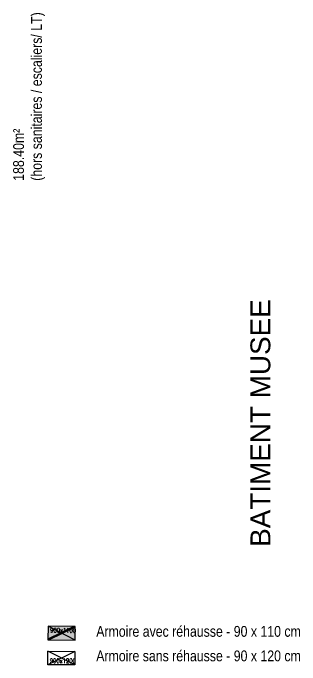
# Model space of a CAD drawing. Extents: x -27.9 to 24.1, y -8.6 to 57.6.
# Drawn here: x -26.83 to -17.31, y 19.19 to 40.79 of the extents above; entities that cross this region are included whole.
import ezdxf

# ---------------------------------------------------------------- set-up
doc = ezdxf.new("R2010")
doc.units = 0
doc.header["$LTSCALE"] = 0.002
for name, color, linetype in [('A-Etiq_Mob', 7, 'Continuous'), ('A-mobilier', 252, 'Continuous'), ('A-MobilierAQ', 7, 'Continuous'), ('A-num pièce', 1, 'Continuous')]:
    doc.layers.add(name, color=color, linetype=linetype)
doc.styles.add('ROMAND', font='romand__.ttf', dxfattribs={"width": 0.7})
doc.styles.get("Standard").update_dxf_attribs({"font": 'ARIALN.TTF'})

# ---------------------------------------------------------------- blocks, each defined once
blk = doc.blocks.new('Xref-R3-2018-11')
at = {"insert": (-16.23, 16.235), "char_height": 0.6607, "attachment_point": 1, "rotation": 90}
blk.add_mtext_dynamic_manual_height_columns('{\\fArial|b0|i0|c0|p34;BATIMENT MUSEE}', width=18.85017, gutter_width=1, heights=[0], dxfattribs=at)
blk = doc.blocks.new('armoire90Réhausse')
at = {"true_color": 0xfdedc9}
h = blk.add_hatch(color=254, dxfattribs=at)
h.dxf.hatch_style = 1
h.paths.add_polyline_path([(0, 0.45), (0, 0), (0.9, 0), (0.9, 0.45)])
blk.add_lwpolyline([(0, 0.45), (0, 0), (0.9, 0), (0.9, 0.45)], close=True)
for points in [[(0.9, 0), (0, 0.45)], [(0.9, 0.45), (0, 0)], [(0.855, 0.45), (0, 0.022)], [(0.9, 0.428), (0.045, 0)]]:
    blk.add_lwpolyline(points)
at = {"layer": 'A-Etiq_Mob', "style": 'ROMAND', "width": 0.7}
for tag, p in [('DIMENSION', (0.068, 0.242)), ('FINITION', (0.068, 0.001)), ('PORTES', (0.068, -0.239))]:
    blk.add_attdef(tag, p, '', height=0.15, dxfattribs=at)
blk = doc.blocks.new('armoire90')
blk.add_lwpolyline([(0, 0.45), (0, 0), (0.9, 0), (0.9, 0.45)], close=True)
for points in [[(0.9, 0), (0, 0.45)], [(0.9, 0.45), (0, 0)]]:
    blk.add_lwpolyline(points)
at = {"layer": 'A-Etiq_Mob', "style": 'ROMAND', "width": 0.7}
for tag, p in [('DIMENSION', (0.068, 0.242)), ('FINITION', (0.068, 0.001)), ('PORTES', (0.068, -0.239))]:
    blk.add_attdef(tag, p, '', height=0.15, dxfattribs=at)

msp = doc.modelspace()

# ---------------------------------------------------------------- block references
at = {"ltscale": 0.01}
msp.add_blockref('Xref-R3-2018-11', (-2.724, 6.869), dxfattribs=at)
at = {"layer": 'A-MobilierAQ', "ltscale": 0.1, "rotation": 359.4392027716664}
msp.add_blockref('armoire90Réhausse', (-25.671, 20.025), dxfattribs=at).add_auto_attribs({'DIMENSION': '900x1100'})
at = {"layer": 'A-MobilierAQ', "ltscale": 0.1}
ref = msp.add_blockref('armoire90', (-25.675, 19.649), dxfattribs=dict(at, xscale=-1, rotation=179.4392027716665))
ref.add_attrib('DIMENSION', '900x1200', (-25.611, 19.257), dxfattribs={"layer": 'A-Etiq_Mob', "ltscale": 0.1, "height": 0.15, "rotation": 359.4392, "style": 'ROMAND', "width": 0.7})

# ---------------------------------------------------------------- texts
at = {"layer": 'A-mobilier', "ltscale": 0.1, "char_height": 0.3565, "attachment_point": 1}
for s, insert in [('Armoire avec réhausse - 90 x 110 cm', (-24.069, 20.482)), ('Armoire sans réhausse - 90 x 120 cm', (-24.069, 19.67))]:
    msp.add_mtext_dynamic_manual_height_columns(s, width=7.98684, gutter_width=12.5, heights=[0], dxfattribs=dict(at, insert=insert))
at = {"layer": 'A-num pièce', "ltscale": 0.1, "insert": (-26.825, 35.233), "char_height": 0.3565, "attachment_point": 1, "rotation": 90}
msp.add_mtext_dynamic_manual_height_columns('188.40m²\\P(hors sanitaires / escaliers/ LT)', width=6.01548, gutter_width=12.5, heights=[0], dxfattribs=at)

doc.saveas('drawing.dxf')
